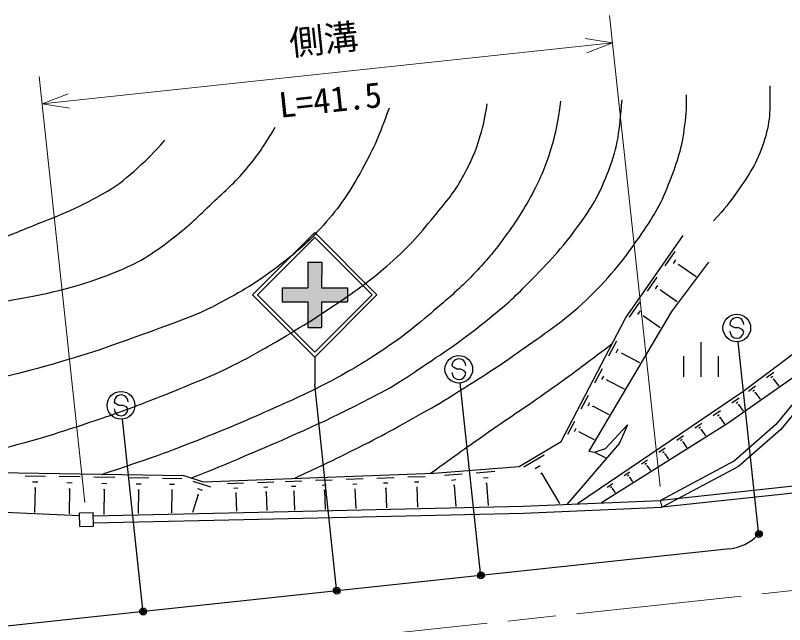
# Model space of a CAD drawing. Units: millimetres, scale not verified. Extents: x 0 to 700000, y -47500 to 447500.
# Drawn here: x 254920 to 310574, y 286168 to 330256 of the extents above; entities that cross this region are included whole.
import ezdxf
from ezdxf.enums import TextEntityAlignment as Align

# ---------------------------------------------------------------- set-up
doc = ezdxf.new("R2010")
doc.units = ezdxf.units.MM
doc.header["$LTSCALE"] = 1000
doc.header["$PDMODE"] = 32
doc.header["$PDSIZE"] = 500
doc.linetypes.add('CHAIN', pattern=[18.5, 12, -1.5, 3.5, -1.5])
for name, color, linetype, lineweight in [('M-STR-HTXT', 7, 'Continuous', 13), ('M-STR-STRC', 7, 'Continuous', 25), ('M-TTL-BAND', 7, 'Continuous', 25), ('S-TTL', 7, 'Continuous', 25)]:
    doc.layers.add(name, color=color, linetype=linetype, lineweight=lineweight)
doc.styles.add('@ＭＳ ゴシック', font='')
doc.styles.add('ＭＳ ゴシック', font='')
doc.styles.get('@ＭＳ ゴシック').set_extended_font_data('@MS Gothic')
doc.styles.get('ＭＳ ゴシック').set_extended_font_data('MS Gothic')

msp = doc.modelspace()

# ---------------------------------------------------------------- hatches: boundary and pattern name
at = {"layer": 'M-STR-STRC'}
msp.add_hatch(color=256, dxfattribs=at).paths.add_polyline_path([(274218, 310534), (276079, 310534), (276080, 312393), (277080, 312393), (277079, 310533), (278938, 310533), (278938, 309533), (277079, 309533), (277078, 307673), (276078, 307673), (276079, 309534), (274218, 309534)])

# ---------------------------------------------------------------- linework, layer by layer
at = {"layer": 'M-STR-HTXT'}
for p, q in [((301564, 296152), (297913, 330256)), ((298126, 328268), (296150, 328577)), ((256862, 323850), (298126, 328268)), ((296260, 327547), (298126, 328268)), ((259949, 295015), (256649, 325839)), ((258728, 324570), (256862, 323850)), ((256862, 323850), (258838, 323541))]:
    msp.add_line(p, q, dxfattribs=at)
at = {"layer": 'M-STR-STRC'}
for p, q in [((272078, 310033), (276578, 314533)), ((281078, 310033), (276578, 314533)), ((272432, 310034), (276578, 314180)), ((280725, 310033), (276580, 314178)), ((276080, 312393), (276079, 310534)), ((276080, 312393), (277080, 312393)), ((277080, 312393), (277079, 310533)), ((272078, 310033), (276578, 305533)), ((272432, 310034), (276578, 305887)), ((274218, 310534), (274218, 309534)), ((274218, 310534), (276079, 310534)), ((276578, 305533), (281078, 310033)), ((276578, 305887), (280725, 310033)), ((277079, 310533), (278938, 310533)), ((278938, 310533), (278938, 309533)), ((274218, 309534), (276079, 309534)), ((276079, 309534), (276078, 307673)), ((277079, 309533), (277078, 307673)), ((277079, 309533), (278938, 309533)), ((306719, 307778), (306619, 307896)), ((306964, 307639), (306719, 307778)), ((276078, 307673), (277078, 307673)), ((307264, 307636), (306964, 307639)), ((307510, 307525), (307264, 307636)), ((307615, 307388), (307510, 307525)), ((308695, 292872), (307221, 306643)), ((276578, 305533), (276578, 303533)), ((286606, 304790), (286507, 304908)), ((286851, 304650), (286606, 304790)), ((287152, 304648), (286851, 304650)), ((287397, 304536), (287152, 304648)), ((287503, 304400), (287397, 304536)), ((278159, 288768), (276578, 303533)), ((288582, 289884), (287108, 303655)), ((262169, 302174), (262070, 302292)), ((262414, 302034), (262169, 302174)), ((262715, 302032), (262414, 302034)), ((262960, 301920), (262715, 302032)), ((263066, 301784), (262960, 301920)), ((264146, 287267), (262671, 301039))]:
    msp.add_line(p, q, dxfattribs=at)
for centre, radius in [((307114, 307638), 1000), ((287002, 304649), 1000), ((262565, 302033), 1000), ((308711, 292723), 150), ((308711, 292723), 120), ((308711, 292723), 90), ((308711, 292723), 60), ((308711, 292723), 30), ((288598, 289734), 150), ((288598, 289734), 120), ((288598, 289734), 90), ((288598, 289734), 60), ((288598, 289734), 30), ((278175, 288619), 150), ((278175, 288619), 120), ((278175, 288619), 90), ((278175, 288619), 60), ((278175, 288619), 30), ((264162, 287118), 150), ((264162, 287118), 120), ((264162, 287118), 90), ((264162, 287118), 60), ((264162, 287118), 30)]:
    msp.add_circle(centre, radius, dxfattribs=at)
for centre, start, end in [((307119, 307892), 359.5549, 179.5549), ((307115, 307392), 179.5549, 359.5549), ((287007, 304904), 359.5549, 179.5549), ((287003, 304404), 179.5549, 359.5549), ((262570, 302288), 359.5549, 179.5549), ((262566, 301788), 179.5549, 359.5549)]:
    msp.add_arc(centre, 500, start, end, dxfattribs=at)
for p in [(308711, 292723), (288598, 289734), (278175, 288619), (264162, 287118)]:
    msp.add_point(p, dxfattribs=at)
at = {"layer": 'M-TTL-BAND', "color": 2, "linetype": 'CHAIN', "lineweight": 13}
msp.add_line((344231, 292170), (275374, 284799), dxfattribs=at)
at = {"layer": 'S-TTL'}
for p, q in [((299053, 308333), (303225, 314330)), ((301940, 312133), (302666, 313177)), ((305078, 312397), (302382, 308835)), ((302526, 312306), (302707, 312567)), ((302907, 312186), (302952, 312252)), ((302930, 312219), (304166, 311359)), ((300661, 310294), (301362, 311302)), ((318886, 311581), (307560, 303006)), ((318886, 311581), (309928, 300642)), ((319273, 311264), (310289, 300294)), ((301226, 310462), (301401, 310714)), ((301594, 310346), (301638, 310409)), ((301616, 310377), (302800, 309553)), ((299361, 308426), (300104, 309493)), ((294403, 299425), (299053, 308333)), ((302382, 308835), (296413, 298727)), ((299960, 308604), (300145, 308870)), ((300350, 308481), (300396, 308548)), ((300373, 308514), (301581, 307674)), ((297858, 305610), (298426, 306700)), ((298398, 305848), (298540, 306121)), ((304532, 304098), (304532, 306598)), ((314786, 306575), (306492, 300737)), ((298778, 305780), (298814, 305848)), ((298796, 305814), (300085, 305141)), ((303282, 304098), (303282, 305598)), ((305782, 304098), (305782, 305598)), ((296845, 303671), (297388, 304710)), ((309271, 304051), (309794, 304446)), ((297360, 303898), (297496, 304158)), ((297723, 303832), (297757, 303897)), ((309586, 304042), (309716, 304141)), ((309753, 303923), (309786, 303947)), ((309770, 303935), (310149, 303434)), ((297740, 303865), (298956, 303230)), ((307969, 303065), (308469, 303444)), ((307560, 303006), (295590, 294903)), ((295859, 301781), (296376, 302771)), ((308270, 303057), (308395, 303152)), ((308431, 302943), (308462, 302966)), ((308447, 302955), (308802, 302485)), ((296350, 301998), (296479, 302245)), ((306767, 302228), (307289, 302581)), ((307069, 302204), (307200, 302292)), ((296695, 301935), (296727, 301997)), ((296711, 301966), (297857, 301368)), ((305413, 301311), (305935, 301664)), ((307224, 302080), (307257, 302103)), ((307240, 302091), (307564, 301614)), ((305714, 301287), (305845, 301375)), ((305869, 301163), (305902, 301185)), ((305886, 301174), (306218, 300683)), ((294899, 299941), (295390, 300883)), ((306492, 300737), (297333, 294976)), ((297622, 298908), (299215, 300635)), ((299215, 300635), (298628, 299311)), ((304081, 300409), (304580, 300748)), ((309928, 300642), (306953, 298028)), ((295365, 300147), (295488, 300382)), ((295694, 300088), (295725, 300146)), ((295709, 300117), (296786, 299555)), ((304369, 300386), (304494, 300471)), ((304518, 300268), (304549, 300289)), ((304533, 300278), (304845, 299819)), ((310289, 300294), (307240, 297615)), ((291361, 297600), (294403, 299425)), ((302771, 299522), (303248, 299846)), ((303047, 299500), (303166, 299581)), ((298628, 299311), (294816, 294871)), ((296817, 298640), (297622, 298908)), ((301483, 298650), (301939, 298959)), ((343737, 299155), (301692, 294657)), ((303189, 299387), (303219, 299408)), ((303204, 299397), (303494, 298969)), ((291713, 297578), (293183, 298459)), ((296413, 298727), (296817, 298640)), ((296817, 298640), (297681, 298208)), ((333195, 298530), (301639, 295154)), ((301746, 298629), (301860, 298707)), ((301882, 298521), (301910, 298541)), ((301896, 298531), (302165, 298133)), ((300216, 297793), (300651, 298087)), ((300467, 297773), (300576, 297846)), ((306953, 298028), (301585, 295153)), ((244559, 297339), (267113, 296948)), ((285191, 297122), (291361, 297600)), ((288264, 297159), (289610, 297263)), ((292529, 297467), (292896, 297688)), ((298970, 296950), (299384, 297230)), ((300596, 297670), (300624, 297688)), ((300610, 297679), (300859, 297312)), ((307240, 297615), (301724, 294661)), ((255627, 296947), (257089, 296922)), ((258099, 296904), (259596, 296878)), ((260606, 296861), (262120, 296834)), ((263105, 296817), (264570, 296792)), ((265555, 296775), (266971, 296750)), ((267113, 296948), (268503, 296513)), ((268503, 296513), (285191, 297122)), ((276643, 296610), (277850, 296654)), ((278853, 296690), (280075, 296735)), ((281078, 296772), (282315, 296817)), ((283319, 296853), (284571, 296899)), ((285965, 296981), (287249, 297080)), ((286477, 296633), (286798, 296658)), ((288800, 296794), (289137, 296820)), ((292931, 297109), (293023, 297164)), ((292977, 297137), (294297, 294937)), ((299210, 296931), (299313, 297001)), ((299333, 296833), (299358, 296850)), ((299346, 296842), (299574, 296503)), ((256168, 296499), (256533, 296492)), ((258652, 296445), (259027, 296439)), ((261166, 296396), (261544, 296390)), ((263647, 296368), (264013, 296362)), ((266079, 296341), (266433, 296335)), ((267748, 296540), (269025, 296140)), ((270271, 296377), (271426, 296420)), ((272444, 296457), (273614, 296499)), ((272896, 296122), (273188, 296132)), ((274447, 296530), (275639, 296573)), ((274907, 296188), (275205, 296199)), ((277108, 296264), (277410, 296275)), ((279325, 296341), (279630, 296352)), ((281556, 296417), (281865, 296429)), ((283802, 296495), (284115, 296506)), ((283933, 296123), (284011, 296126)), ((283972, 296125), (284025, 294663)), ((286627, 296257), (286707, 296263)), ((286667, 296260), (286786, 294727)), ((288958, 296400), (289042, 296406)), ((289000, 296403), (289125, 294780)), ((297746, 296121), (298139, 296387)), ((297973, 296103), (298071, 296169)), ((256297, 296058), (256388, 296056)), ((256343, 296057), (256312, 294290)), ((258785, 295994), (258878, 295992)), ((258832, 295993), (258800, 294177)), ((261300, 295940), (261395, 295938)), ((261347, 295939), (261316, 294149)), ((263776, 295926), (263868, 295925)), ((263822, 295926), (263792, 294204)), ((266204, 295914), (266293, 295912)), ((266248, 295913), (266220, 294258)), ((268147, 295574), (267745, 294288)), ((268107, 296007), (268427, 295907)), ((268107, 295586), (268187, 295561)), ((270717, 296047), (271005, 296057)), ((270837, 295704), (270910, 295707)), ((270874, 295706), (270922, 294380)), ((273018, 295775), (273092, 295777)), ((273055, 295776), (273104, 294429)), ((275032, 295835), (275107, 295838)), ((275069, 295836), (275119, 294459)), ((277235, 295906), (277310, 295909)), ((277273, 295908), (277324, 294509)), ((279453, 295978), (279529, 295981)), ((279491, 295980), (279542, 294560)), ((281685, 296051), (281763, 296053)), ((281724, 296052), (281776, 294612)), ((298090, 296009), (298114, 296026)), ((298102, 296018), (298311, 295709)), ((291659, 294739), (301585, 295153)), ((301724, 294661), (301585, 295153)), ((259555, 294043), (245297, 294688)), ((273600, 294324), (291659, 294739)), ((291675, 294239), (301692, 294657)), ((259550, 294259), (260550, 294282)), ((259572, 293259), (259550, 294259)), ((260572, 293282), (260550, 294282)), ((260555, 294032), (273600, 294324)), ((273611, 293824), (291675, 294239)), ((260567, 293532), (273611, 293824)), ((259572, 293259), (260572, 293282)), ((306604, 291662), (224549, 282877))]:
    msp.add_line(p, q, dxfattribs=at)
msp.add_arc((306238, 295013), 3370, 276.2338, 314.6536, dxfattribs=at)
for points, knots in [([(309507, 325165), (309522, 323337), (309545, 322557), (309039, 321000), (308563, 319537), (308048, 318796), (307166, 317536), (306547, 316652), (306289, 316328), (305434, 315382)], [0, 0, 0, 0, 1, 1, 1, 2, 2, 2, 3, 3, 3, 3]), ([(275095, 296754), (276696, 297488), (277117, 297693), (278400, 298322), (280517, 299359), (281692, 299965), (283745, 301121), (285658, 302199), (286701, 302855), (288553, 304034), (289801, 304829), (290490, 305292), (291692, 306155), (293495, 307451), (294588, 308095), (296189, 309634), (297878, 311258), (298731, 312287), (300063, 314215), (301032, 315619), (301573, 316440), (302184, 318033), (302760, 319535), (303097, 320399), (303315, 321992), (303449, 322969), (303485, 323355), (303485, 324509)], [0, 0, 0, 0, 1, 1, 1, 2, 2, 2, 3, 3, 3, 4, 4, 4, 5, 5, 5, 6, 6, 6, 7, 7, 7, 8, 8, 8, 9, 9, 9, 9]), ([(294355, 324056), (294137, 322445), (294066, 321908), (293662, 320587), (293263, 319284), (292964, 318568), (292324, 317366), (291599, 316005), (291112, 315282), (290193, 314045), (289471, 313075), (289043, 312544), (288210, 311667), (287192, 310594), (286559, 310052), (285435, 309090), (284053, 307906), (283274, 307237), (281768, 306216), (280345, 305251), (279518, 304748), (278002, 303936), (276056, 302893), (274917, 302400), (272898, 301508), (271017, 300677), (269954, 300232), (268041, 299476), (265422, 298441), (264526, 298157), (261251, 297049)], [0, 0, 0, 0, 1, 1, 1, 2, 2, 2, 3, 3, 3, 4, 4, 4, 5, 5, 5, 6, 6, 6, 7, 7, 7, 8, 8, 8, 9, 9, 9, 10, 10, 10, 10]), ([(267644, 296782), (269909, 297676), (270510, 297935), (272331, 298714), (275847, 300220), (277813, 301090), (281197, 302872), (282755, 303693), (283549, 304293), (285016, 305267), (286846, 306482), (287840, 307215), (289546, 308600), (290698, 309536), (291289, 310129), (292329, 311189), (293797, 312686), (294605, 313559), (295823, 315266), (296783, 316610), (297235, 317447), (297830, 318987), (298569, 320902), (298601, 321818), (298817, 324148)], [0, 0, 0, 0, 1, 1, 1, 2, 2, 2, 3, 3, 3, 4, 4, 4, 5, 5, 5, 6, 6, 6, 7, 7, 7, 8, 8, 8, 8]), ([(281969, 323549), (281187, 321465), (280937, 320783), (280017, 319138), (279134, 317559), (278596, 316676), (277414, 315306), (276279, 313990), (275531, 313338), (274160, 312269), (272587, 311043), (271613, 310468), (269858, 309521), (267880, 308455), (266653, 308092), (264543, 307316), (261450, 306178), (259700, 305568), (256517, 304713), (253896, 304009), (252407, 303654), (249720, 303267), (248010, 303021), (247037, 302985), (245310, 302941), (243347, 302892), (242245, 302882), (240284, 302978), (238727, 303053), (237864, 303226), (236307, 303303), (234375, 303398), (233285, 303425), (231354, 303303), (230146, 303227), (229460, 303180), (228281, 302905), (227267, 302669), (226566, 302782), (225714, 302182), (225448, 301994), (225317, 301913), (225073, 301648)], [0, 0, 0, 0, 1, 1, 1, 2, 2, 2, 3, 3, 3, 4, 4, 4, 5, 5, 5, 6, 6, 6, 7, 7, 7, 8, 8, 8, 9, 9, 9, 10, 10, 10, 11, 11, 11, 12, 12, 12, 13, 13, 13, 14, 14, 14, 14]), ([(245567, 297321), (246857, 297467), (247216, 297527), (248269, 297692), (250587, 298056), (251871, 298364), (254141, 298956), (256932, 299683), (258468, 300194), (261203, 301111), (262590, 301577), (263357, 301871), (264721, 302400), (265830, 302830), (266449, 303078), (267546, 303540), (268696, 304024), (269353, 304270), (270470, 304828), (271632, 305409), (272270, 305762), (273393, 306414), (275530, 307654), (276705, 308391), (278745, 309784), (280079, 310694), (280802, 311247), (282016, 312311), (283489, 313602), (284195, 314462), (285435, 315978), (286262, 316988), (286758, 317550), (287368, 318704), (287928, 319762), (288221, 320380), (288557, 321528), (288819, 322421), (288890, 322773), (289053, 323857)], [0, 0, 0, 0, 1, 1, 1, 2, 2, 2, 3, 3, 3, 4, 4, 4, 5, 5, 5, 6, 6, 6, 7, 7, 7, 8, 8, 8, 9, 9, 9, 10, 10, 10, 11, 11, 11, 12, 12, 12, 13, 13, 13, 13]), ([(217661, 310473), (218504, 310711), (218770, 310774), (219496, 310895), (220432, 311052), (220970, 311054), (221918, 311076), (223261, 311107), (224014, 311012), (225353, 310895), (227338, 310722), (228436, 310492), (230414, 310244), (232277, 310011), (233328, 309930), (235187, 309666), (236745, 309444), (237603, 309219), (239163, 309015), (240794, 308802), (241715, 308736), (243357, 308654), (244552, 308594), (245225, 308597), (246420, 308651), (248370, 308740), (249446, 308997), (251383, 309232), (252684, 309390), (253421, 309430), (254710, 309666), (257763, 310224), (259502, 310586), (262374, 311763), (264086, 312465), (264953, 313098), (266423, 314221), (267567, 315096), (268126, 315688), (269171, 316680), (270156, 317615), (270755, 318099), (271629, 319138), (272558, 320241), (272841, 320720), (273726, 322175)], [0, 0, 0, 0, 1, 1, 1, 2, 2, 2, 3, 3, 3, 4, 4, 4, 5, 5, 5, 6, 6, 6, 7, 7, 7, 8, 8, 8, 9, 9, 9, 10, 10, 10, 11, 11, 11, 12, 12, 12, 13, 13, 13, 14, 14, 14, 15, 15, 15, 15]), ([(219826, 314709), (220452, 314901), (220650, 314946), (221188, 315056), (222113, 315246), (222649, 315287), (223592, 315297), (224632, 315307), (225216, 315197), (226237, 315003), (227262, 314808), (227786, 314497), (228801, 314255), (230103, 313944), (230843, 313811), (232167, 313614), (233621, 313398), (234442, 313311), (235907, 313186), (237448, 313056), (238316, 313065), (239860, 312973), (241154, 312895), (241876, 312773), (243172, 312759), (244895, 312741), (245866, 312768), (247580, 312946), (249675, 313164), (250849, 313357), (252896, 313854), (254220, 314176), (254913, 314530), (256181, 315030), (258344, 315882), (259570, 316368), (261577, 317541), (262509, 318085), (262958, 318510), (263768, 319223), (264592, 319950), (264862, 320251), (265744, 321227)], [0, 0, 0, 0, 1, 1, 1, 2, 2, 2, 3, 3, 3, 4, 4, 4, 5, 5, 5, 6, 6, 6, 7, 7, 7, 8, 8, 8, 9, 9, 9, 10, 10, 10, 11, 11, 11, 12, 12, 12, 13, 13, 13, 14, 14, 14, 14]), ([(284941, 297112), (286968, 298569), (287487, 298941), (289133, 300093), (290849, 301294), (291844, 301917), (293549, 303133), (295349, 304416), (295922, 304852), (298097, 306500)], [0, 0, 0, 0, 1, 1, 1, 2, 2, 2, 3, 3, 3, 3])]:
    msp.add_open_spline(points, degree=3, knots=knots, dxfattribs=at)

# ---------------------------------------------------------------- texts
at = {"layer": 'M-STR-HTXT', "style": 'ＭＳ ゴシック'}
msp.add_text('側溝', height=1833, rotation=6.111, dxfattribs=at).set_placement((277388, 327053), align=Align.BOTTOM_CENTER)
at = {"layer": 'M-STR-HTXT', "style": '@ＭＳ ゴシック'}
msp.add_text('L=41.5', height=1833, rotation=6.111, dxfattribs=at).set_placement((277600, 325064), align=Align.TOP_CENTER)

doc.saveas('drawing.dxf')
